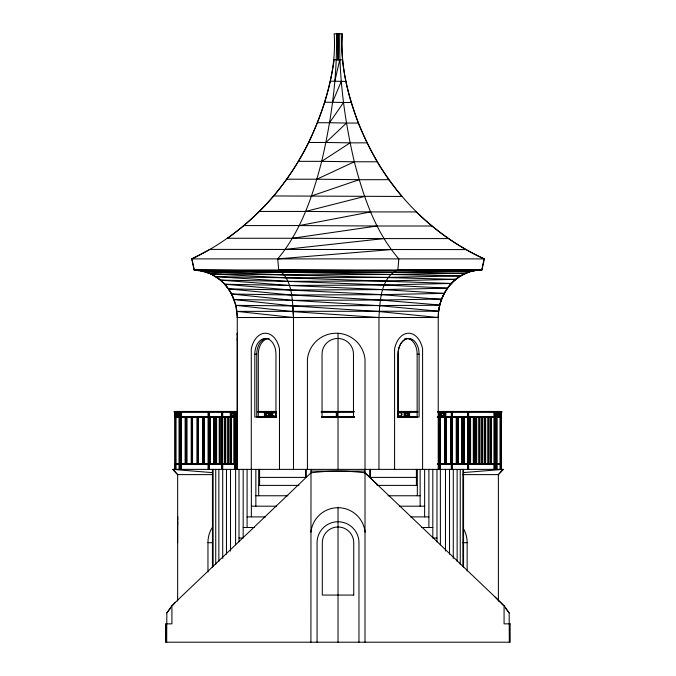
<?xml version="1.0" encoding="UTF-8"?>
<svg xmlns="http://www.w3.org/2000/svg" width="676" height="676" viewBox="0 0 676 676"><rect width="100%" height="100%" fill="white"/><g stroke="black" fill="none" stroke-linecap="round" stroke-linejoin="round"><path stroke-width="1.01" d="M174.966 469.381L174.966 411.777L237.487 411.777M236.363 417.362L174.873 417.362L174.89 412.191M174.966 417.016L174.89 416.585M175.228 417.362L234.893 417.016M175.439 464.497L175.439 469.381L175.439 411.777M175.591 412.191L175.591 416.585M177.644 542.701L177.653 516.515L177.653 520.021M179.039 469.381L179.039 416.661M179.529 464.497L179.529 469.381L179.537 411.777M179.537 417.362L179.537 412.106M180.5 469.381L180.5 411.777M180.965 469.381L180.965 464.497M180.965 417.016L181.016 412.106M208.157 469.381L208.157 411.777M208.631 469.381L208.631 417.016M221.72 469.381L221.72 411.777M222.21 464.497L222.21 469.381L222.218 411.777M222.218 417.362L222.218 412.106M237.284 469.381L237.284 333.226L237.284 335.203M264.899 417.362L264.899 411.777M265.398 417.362L265.398 411.777M271 417.362L270.991 411.777M409.605 416.661L409.605 412.106M439.189 469.381L439.189 411.777M439.358 464.497L439.358 469.381L439.442 411.777M439.637 464.497L439.679 469.381L439.696 411.777M439.637 417.362L439.679 416.661M439.797 464.218L439.797 463.795M439.797 416.94L439.806 414.819L439.814 416.661M440.059 416.661L440.059 412.106M440.186 416.661L440.186 412.106M444.876 411.777L444.876 463.795M445.383 412.106L445.383 463.795M445.873 417.362L445.873 411.777M450.562 416.661L450.562 463.795M451.069 417.362L451.053 416.661L451.069 463.795M451.298 469.381L451.298 463.795M451.788 464.497L451.788 469.381L451.788 412.106L451.796 416.661M452.286 412.106L452.286 469.381M456.249 416.661L456.249 464.497M456.756 463.795L456.739 416.661M457.238 416.661L457.238 464.497M461.936 416.661L461.936 464.497M462.435 416.661L462.426 464.497M462.925 416.661L462.925 464.497M467.623 469.381L467.623 411.777M468.113 464.497L468.113 469.381L468.122 411.777M468.122 463.795L468.113 417.016M473.31 416.661L473.31 464.497M473.808 416.661L473.8 464.497M474.298 416.661L474.298 464.497M478.997 416.661L478.997 464.497M479.495 417.362L479.478 464.497M479.478 416.661L479.478 463.795M479.985 416.661L479.985 464.497M484.675 416.661L484.675 464.497M485.182 463.795L485.165 416.661M485.672 416.661L485.672 464.497M490.362 416.661L490.362 464.497M490.869 416.661L490.852 464.497M491.359 416.661L491.359 464.497M493.979 469.381L493.979 412.106M494.469 464.497L494.469 469.381L494.469 412.106L494.477 416.661M494.967 412.106L494.967 469.381M496.049 469.381L496.049 411.777M496.539 464.497L496.539 469.381L496.539 411.777M496.556 463.795L496.556 417.016M500.468 469.381L500.46 463.795M500.46 417.362L500.468 417.016M437.304 463.795L501.17 463.795L501.161 469.381L501.153 411.777L437.524 411.777M437.304 417.362L501.17 417.362L501.17 412.191M437.304 464.497L501.17 464.142M177.644 521.788L177.653 524.559M416.678 477.408L369.848 477.408L364.998 472.837A212.095 212.095 0 0 0 310.994 472.837L171.915 605.595L166.837 612.912L166.676 642.2M378.949 469.381L378.949 317.509C379.996 301.158 380.588 277.65 397.843 269.961L481.937 269.961L484.337 258.9C439.713 238.518 402.245 203.822 377.183 161.784C355.263 123.04 339.715 78.813 342.166 33.8M234.589 412.191L234.555 469.381M465.992 249.579L209.949 249.393L191.714 258.9L194.113 269.961C209.847 270.248 224.356 280.21 231.555 294.009L291.559 295.023L380.36 300.034L439.73 305.003L438.606 311.34C440.11 299.316 445.949 287.832 455.218 279.949C459.731 276.264 464.885 273.434 470.445 271.676C474.493 270.73 485.005 268.668 470.699 271.313C450.731 276.788 438.023 297.406 438.234 317.509L438.234 469.381M438.234 317.509L379.109 311.56L292.995 305.924L234.023 299.536L231.53 294.009L235.823 305.358L237.276 317.509L438.234 317.509L438.606 311.205L379.582 305.704L292.395 300.338L231.555 294.009L228.404 288.872L290.503 290.038L382.793 289.598L447.318 288.153L447.199 288.711L451.103 283.447L286.21 277.819L215.864 276.645C229.156 285.204 237.394 301.496 237.284 317.509M293.485 469.381L293.485 317.509C292.243 301.589 293.232 280.109 278.706 269.961L277.718 258.9C301.023 231.15 312.701 195.888 321.7 161.344C331.426 119.601 337.4 76.726 336.445 33.8M397.843 269.961L398.84 258.9C375.07 231.572 363.35 196.26 354.325 161.784C344.506 119.906 338.803 76.853 339.749 33.8M227.55 238.265C262.111 213.777 289.92 180.348 308.738 142.475C324.421 108.582 336.707 71.605 334.189 33.8L342.174 33.8C339.91 64.423 347.861 94.539 358.348 123.04C368.919 149.633 383.588 174.518 401.992 196.446L273.67 195.956C251.083 222.235 223.257 244.028 191.925 258.9L194.316 269.961L199.961 270.476L460.17 275.918L459.95 276.484L465.299 273.222L194.316 269.961M273.67 195.956C306.177 157.415 326.93 109.554 334.189 59.742L342.174 59.818M473.927 270.459L481.726 269.961L484.126 258.9M330.268 81.221L334.823 81.221L339.749 59.818M324.674 102.27L332.516 102.27L341.287 81.373L345.875 81.373M317.466 122.736L329.55 122.736L343.535 102.498L351.283 102.498M166.837 612.912L170.589 608.189M173.09 605.045L174.966 602.688M308.695 142.475L325.933 142.475L346.467 123.04L358.348 123.04M298.42 161.344L321.7 161.344L350.075 142.847L367.017 142.847M286.717 179.216L316.875 179.216L354.325 161.784L377.233 161.784M311.492 195.956L359.176 179.689L388.92 179.689M259.356 211.444L305.603 211.444L364.609 196.446M243.892 225.581L299.223 225.581L370.575 211.918L416.34 211.918M227.389 238.265L292.421 238.265L377.031 226.004L431.871 226.004M285.238 249.393L383.926 238.586L448.458 238.586M277.718 258.9L391.21 249.579M463.787 472.541L503.223 469.381L498.389 474.62L498.389 601.099M468.341 271.735L476.276 270.214L280.692 270.907L199.783 270.476L210.827 273.848L220.537 280.118L289.243 285.466L382.793 289.598L444.124 293.376L444.048 293.866L447.318 288.153L384.407 284.993L287.807 281.368L220.46 280.118L224.745 284.224L290.503 290.038L381.441 294.643L441.538 299.417L444.124 293.376L381.441 294.643L291.559 295.023L228.446 288.872L224.694 284.224L289.243 285.466L384.407 284.993L451.103 283.447L450.943 284.047L455.413 279.349L284.469 274.862L210.701 273.848L215.864 276.645L287.807 281.368L386.25 280.903L455.413 279.349L455.218 279.949L460.17 275.918L388.294 277.38L286.21 277.819L210.827 273.848L205.343 271.786L282.619 272.546L392.866 272.259L470.699 271.313L468.341 271.684M479.639 269.969L481.726 269.961M438.606 311.205L236.913 311.382L293.485 317.509L292.995 305.924L235.823 305.358L293.367 311.67L378.949 317.509M473.927 270.425L481.937 269.961L194.113 269.961L205.496 271.786L284.469 274.862L390.517 274.481L465.299 273.222L465.054 273.712L470.699 271.313L278.706 269.961M292.995 305.924L439.713 305.273L441.58 299.029L380.36 300.034L292.395 300.338L234.023 299.536M191.714 258.9L484.337 258.9M276.501 417.016L254.81 417.016L254.81 354.173L256.753 354.173A15.709 10.571 -90 0 1 269.158 338.701M404.814 338.701A15.709 10.503 -90 0 1 417.151 354.173L419.095 354.173L419.095 417.016L397.454 417.016M258.071 411.439L276.045 411.439M321.185 411.439L353.827 411.439M397.919 411.439L417.878 411.439M437.828 411.439L501.896 411.439L501.888 412.106L437.828 412.106M257.531 411.777L276.501 411.777M321.725 411.777L354.334 411.777M397.454 411.777L417.481 411.777M258.071 412.106L275.909 412.106M321.185 412.106L353.827 412.106M398.046 412.106L417.878 412.106M439.138 415.96L439.839 415.96L439.839 412.106L439.797 464.497M174.873 416.661L236.363 416.661M257.505 416.661L276.636 416.661M321.691 416.661L354.368 416.661M397.327 416.661L417.514 416.661M437.304 416.661L501.17 416.661M321.725 417.016L354.334 417.016M437.524 417.016L500.815 417.016M257.708 417.362L276.636 417.362M321.768 417.362L354.3 417.362M397.327 417.362L417.303 417.362M174.873 463.795L236.363 463.795M175.228 464.142L237.487 464.142M437.524 464.142L500.815 464.142L500.806 469.381L500.806 411.777M174.873 464.497L236.363 464.497M310.994 471.104L364.998 471.104M212.12 474.62L177.644 474.62L172.811 469.381L503.248 469.381L498.389 474.62L462.891 474.62M259.322 477.408L306.144 477.408L306.144 469.381M258.68 485.402L298.91 485.402M377.09 485.402L417.32 485.402M255.849 495.762L287.942 495.762M388.049 495.762L420.142 495.762M251.362 506.189L276.535 506.189M399.457 506.189L424.629 506.189M247.095 516.895L265.516 516.895M410.467 516.895L428.897 516.895M243.174 527.508L254.413 527.508M421.57 527.508L432.817 527.508M239.008 538.028L243.174 538.028L243.174 469.381M436.983 538.028L432.817 538.028L432.817 469.381M207.963 572.023L207.963 542.701L212.163 542.701M462.925 542.701L467.141 542.701L467.141 570.975M510.177 623.855L504.076 623.855L504.076 605.595L370.693 478.262M292.421 238.265L383.926 238.586M299.223 225.581L377.031 226.004M305.603 211.444L370.575 211.918M316.875 179.216L359.176 179.689M321.7 161.344L354.325 161.784M325.933 142.475L350.075 142.847M329.55 122.736L346.467 123.04M332.516 102.27L343.535 102.498M334.823 81.221L341.287 81.373M212.272 472.642L172.811 469.381L177.644 474.62L177.644 601.099M483.205 258.435C458.387 246.943 435.792 231.006 416.23 211.918M364.998 472.837L377.774 485.03M495.145 597.069L502.91 605.045M505.411 608.189L509.163 612.912L509.315 642.2M504.076 605.595L509.163 612.912M501.153 415.833L501.17 417.362M501.17 463.795L501.17 464.497M237.284 338.456L237.284 340.56M510.11 623.855L510.177 642.2L165.823 642.2L165.823 623.855L171.915 623.855L171.915 605.595M500.57 416.332L500.57 469.381M500.451 411.777L500.451 464.497M500.071 416.332L500.071 469.381M499.733 411.439L499.725 412.106M497.046 411.777L497.046 469.381M496.302 411.777L496.302 469.381M494.722 412.106L494.722 469.381M490.615 416.661L490.615 464.497M488.875 417.362L488.875 464.497M488.621 417.362L488.621 464.497M488.376 417.362L488.376 464.497M487.878 417.362L487.878 464.497M485.165 417.362L485.165 464.497M484.929 416.661L484.929 464.497M482.774 417.362L482.774 464.497M482.529 417.362L482.529 464.497M482.284 417.362L482.275 464.497M481.785 417.362L481.785 464.497M479.495 463.795L479.495 464.497M479.242 416.661L479.242 464.497M476.681 417.362L476.681 464.497M476.428 417.362L476.428 464.497M476.183 417.362L476.183 464.497M475.684 417.362L475.684 464.497M473.555 416.661L473.555 464.497M470.58 417.362L470.58 464.497M470.335 417.362L470.335 464.497M470.082 417.362L470.09 464.497M469.592 417.362L469.592 464.497M468.612 411.777L468.612 469.381M467.877 411.777L467.877 469.381M464.48 417.362L464.48 464.497M464.235 417.362L464.235 464.497M463.981 417.362L463.981 464.497M463.491 417.362L463.491 464.497M463.55 469.381L463.55 567.468M462.866 469.381L462.866 566.463M462.19 416.661L462.19 464.497M460.263 469.381L460.263 564.409M458.387 417.362L458.387 464.497M458.134 417.362L458.134 464.497M457.897 417.362L457.897 464.497M457.39 417.362L457.39 464.497M457.137 469.381L457.137 561.553M456.756 417.016L456.739 464.497M456.503 416.661L456.503 464.497M453.283 469.381L453.283 558.41M452.041 412.106L452.041 469.381M451.56 416.661L451.56 463.795M451.298 412.106L451.298 416.661M450.816 416.661L450.816 463.795M449.523 469.381L449.523 554.219M446.194 417.362L446.194 464.497M445.94 417.362L445.94 464.497M445.695 463.795L445.695 464.497M445.476 469.381L445.476 551.075M445.129 411.777L445.197 464.497M441.065 411.439L441.065 412.106M440.524 411.439L440.524 412.106M440.338 412.106L440.397 544.797M440.279 416.661L440.228 464.497M440.186 411.777L440.059 469.381L439.983 411.777M439.493 412.106L439.544 464.497M439.307 416.661L439.307 464.497M438.901 411.439L438.901 412.106M436.983 469.381L436.983 541.873M428.897 469.381L428.897 527.508M424.629 469.381L424.629 516.895M422.593 469.381L422.593 348.934A21.818 14.593 -90 0 0 408.591 333.226A21.818 14.593 -90 0 0 394.581 348.934L394.581 469.381M420.142 469.381L420.142 506.189M417.32 469.381L417.32 495.762M417.151 354.173L417.151 417.016M416.399 469.381L416.399 485.402M409.36 412.106L409.36 416.661M409.107 412.106L409.107 417.362M408.617 412.106L408.617 417.362M405.27 411.439L405.27 412.106M404.823 411.777L404.823 417.362M404.67 416.661L404.67 417.362M404.366 411.439L404.366 412.106M404.113 411.777L404.113 417.362M398.088 417.016L398.088 354.173A15.709 10.503 -90 0 1 408.591 338.456A15.709 10.503 -90 0 1 419.095 354.173M398.02 417.016L398.02 354.173A15.709 11.036 -90 0 1 409.065 338.456M370.313 469.381L370.313 477.408M369.848 469.381L369.848 477.459M364.998 642.2L365.023 359.404A28.933 28.933 0 0 0 307.419 359.404L307.419 469.381M358.964 642.2L358.964 542.701A20.948 20.948 0 0 0 338.017 521.754A20.948 20.948 0 0 0 317.069 542.701L317.069 642.2M353.472 417.016L353.472 354.173A15.709 15.709 0 0 0 337.755 338.456A15.709 15.709 0 0 0 322.046 354.173L322.046 417.016M338.025 333.226L338.025 469.262M338.025 507.22L338.025 642.2M337.028 411.777L337.028 417.362M336.327 411.777L336.327 417.362M310.994 469.381L310.918 642.2M305.679 469.381L305.679 477.408M279.475 469.381L279.475 348.934A21.818 14.686 -90 0 0 265.381 333.226A21.818 14.686 -90 0 0 251.286 348.934L251.286 469.381M275.952 417.016L275.952 354.173A15.709 10.571 -90 0 0 265.381 338.456A15.709 10.571 -90 0 0 254.81 354.173M271.693 411.439L271.693 412.106M271.49 411.777L271.49 417.362M271.389 416.661L271.389 417.362M271.245 416.661L271.245 417.362M270.789 411.439L270.789 412.106M270.501 411.777L270.501 416.661M264.4 411.777L264.4 416.661M259.601 469.381L259.601 485.402M258.68 469.381L258.68 495.762M258.308 417.016L258.308 354.173A15.709 11.036 -90 0 1 268.389 338.515M256.753 354.173L256.753 417.016M255.849 469.381L255.849 506.189M251.362 469.381L251.362 516.895M247.095 469.381L247.095 527.508M239.008 469.381L239.008 541.873M237.276 317.509L237.284 469.381M236.363 412.106L236.363 469.381M236.254 417.362L236.254 463.795M236.008 411.777L236.008 469.381M235.966 411.439L235.966 412.106M235.899 417.362L235.806 469.381M235.806 412.106L235.806 416.661M235.662 412.106L235.594 544.797M235.459 412.106L235.459 469.381M235.366 412.106L235.366 416.661M235.332 417.362L235.349 463.795M235.24 417.362L235.256 469.381M235.104 412.106L235.104 469.381M234.927 411.439L234.893 469.381M234.775 417.362L234.775 463.795M234.665 412.106L234.665 463.795M234.411 417.362L234.411 464.497M233.913 417.362L233.913 464.497M233.82 411.439L233.82 412.106M231.276 411.777L231.276 463.795M230.55 411.777L230.55 463.795M230.516 469.381L230.516 551.075M230.288 411.777L230.288 463.795M228.809 417.362L228.809 464.497M228.564 417.362L228.564 464.497M228.311 417.362L228.319 464.497M227.82 417.362L227.82 464.497M226.468 469.381L226.468 554.219M225.75 417.362L225.75 463.795M225.226 417.362L225.226 463.795M224.753 417.362L224.753 463.795M222.708 411.777L222.717 558.41M222.463 411.777L222.463 469.381M220.215 417.362L220.215 463.795M219.692 417.362L219.692 463.795M219.227 417.362L219.227 463.795M218.863 469.381L218.863 561.553M216.616 417.362L216.616 464.497M216.362 417.362L216.362 464.497M216.117 417.362L216.117 464.497M215.728 469.381L215.728 564.409M215.619 417.362L215.619 464.497M214.681 417.362L214.681 463.795M214.165 417.362L214.165 463.795M213.954 417.362L213.954 463.795M213.692 417.362L213.692 463.795M213.126 469.381L213.126 566.463M212.441 469.381L212.441 567.468M210.515 417.362L210.515 464.497M210.27 417.362L210.27 464.497M210.016 417.362L210.025 464.497M209.526 417.362L209.526 464.497M209.146 411.777L209.146 469.381M208.681 411.777L208.681 469.381M208.631 411.777L208.631 416.661M208.419 411.777L208.419 469.381M204.422 417.362L204.422 464.497M204.169 417.362L204.169 464.497M203.924 417.362L203.924 464.497M203.62 417.362L203.62 463.795M203.425 417.362L203.425 464.497M203.096 417.362L203.146 463.795M202.885 417.362L202.885 463.795M202.623 417.362L202.623 463.795M198.321 417.362L198.321 464.497M198.068 417.362L198.068 464.497M197.831 417.362L197.831 464.497M197.612 417.362L197.569 463.795M197.333 417.362L197.333 464.497M197.096 417.362L197.096 463.795M192.55 417.362L192.55 463.795M192.221 463.795L192.221 464.497M192.035 417.362L192.035 463.795M191.731 463.795L191.722 464.497M191.561 417.362L191.561 463.795M191.232 417.362L191.232 464.497M187.024 417.362L187.024 463.795M186.5 417.362L186.5 463.795M186.027 417.362L186.128 464.497M185.63 417.362L185.63 464.497M185.131 417.362L185.131 464.497M181.489 411.777L181.489 469.381M181.016 411.777L181.016 469.381M180.754 411.777L180.754 469.381M180.027 411.777L180.027 469.381M179.782 411.777L179.782 469.381M176.309 411.439L176.318 412.106M175.954 411.777L175.954 469.381M175.574 411.777L175.591 469.381M175.236 411.777L175.236 469.381M165.89 623.855L165.89 642.2M310.926 532.223A27.217 27.217 0 0 1 365.091 532.223M463.373 528.674A20.948 14.652 -90 0 1 467.141 542.701M207.963 542.701A20.948 14.095 -90 0 1 212.095 527.888M265.567 338.701A15.709 11.036 -90 0 1 267.485 338.456M405.279 338.701A15.709 11.036 -90 0 1 411.87 339.935M443.473 412.774A2.273 1.589 -90 0 1 443.473 415.993M441.935 416.585A2.273 1.589 -90 0 1 440.76 414.388A2.273 1.589 -90 0 1 441.935 412.191M499.615 412.774A2.273 1.589 -90 0 1 499.615 415.993M498.085 416.585A2.273 1.589 -90 0 1 496.911 414.388A2.273 1.589 -90 0 1 498.085 412.191M233.465 412.191A2.273 1.529 -90 0 1 234.597 414.388L234.564 414.971L234.564 413.796L234.64 414.388A2.273 1.529 -90 0 1 233.465 416.585M232.299 416.357A2.273 1.529 -90 0 1 232.299 412.419M178.878 412.191A2.273 1.529 -90 0 1 180.01 414.388A2.273 1.529 -90 0 1 178.878 416.585M177.399 415.993A2.273 1.529 -90 0 1 177.399 412.774M177.475 412.943A1.665 1.166 -90 0 1 177.475 415.833M178.515 412.774A2.273 1.589 -90 0 1 178.515 415.993M177.391 416.661A2.273 1.589 -90 0 1 175.802 414.388A2.273 1.589 -90 0 1 177.391 412.106M176.478 416.585A2.273 1.589 -90 0 1 175.515 415.52M175.354 414.971A2.273 1.589 -90 0 1 175.354 413.796M175.515 413.247A2.273 1.589 -90 0 1 176.478 412.191M268.431 412.774A2.273 1.589 -90 0 1 268.431 415.993M266.902 416.585A2.273 1.589 -90 0 1 265.719 414.388A2.273 1.589 -90 0 1 266.902 412.191M276.214 415.52A2.273 2.273 0 0 1 272.783 416.129A2.273 2.273 0 0 1 272.783 412.639A2.273 2.273 0 0 1 276.214 413.247M397.818 413.247A2.273 2.273 0 0 1 401.248 412.639A2.273 2.273 0 0 1 401.248 416.129A2.273 2.273 0 0 1 397.818 415.52M408.017 415.563A1.665 1.183 -90 0 1 406.344 415.563A1.665 1.183 -90 0 1 406.344 413.205A1.665 1.183 -90 0 1 408.017 413.205M407.594 412.191A2.273 1.622 -90 0 1 408.583 413.247M408.583 415.52A2.273 1.622 -90 0 1 407.594 416.585M406.031 415.993A2.273 1.622 -90 0 1 405.777 415.52M405.777 413.247A2.273 1.622 -90 0 1 406.031 412.774M498.356 413.205A1.665 1.175 -90 0 1 498.356 415.563M498.66 412.774A2.273 1.597 -90 0 1 498.66 415.993M496.395 415.993A2.273 1.597 -90 0 1 496.142 415.52M496.142 413.247A2.273 1.597 -90 0 1 496.395 412.774M497.832 416.357A2.273 1.597 -90 0 1 495.432 414.388A2.273 1.597 -90 0 1 497.832 412.419M498.161 412.774A2.273 1.597 -90 0 1 498.161 415.993M230.803 412.106L230.803 463.795L230.803 412.106M338.025 33.8L338.025 60.096L338.025 33.8M439.096 413.796L439.13 414.971L439.13 413.796M439.797 413.796L439.831 414.971L439.831 413.796M439.13 414.819L439.113 416.661L439.104 414.819M439.096 413.247L439.104 413.957L439.113 412.106L439.104 413.205M439.797 413.247L439.806 413.957L439.814 412.723L439.806 413.205M439.831 415.216L439.814 416.053L439.806 415.216M234.631 414.819L234.606 416.661L234.572 414.819M234.58 413.205L234.606 412.723L234.58 413.205M237.183 411.439L174.146 411.439L174.154 412.106L237.183 412.106L237.09 411.439M353.734 595.066L322.308 595.066L322.308 542.701A15.709 15.709 0 0 1 338.017 526.984A15.709 15.709 0 0 1 353.734 542.701L353.734 595.066M443.169 415.563A1.665 1.158 -90 0 0 442.653 412.774A1.665 1.158 -90 0 0 441.225 414.819A1.665 1.158 -90 0 0 443.169 415.563M443.862 415.216A1.665 1.158 -90 0 0 442.856 412.723A1.665 1.158 -90 0 0 441.85 415.216A1.665 1.158 -90 0 0 443.862 415.216M443.971 415.993A2.273 1.589 -90 0 0 443.262 412.191A2.273 1.589 -90 0 0 441.318 414.971A2.273 1.589 -90 0 0 443.971 415.993M499.496 415.216A1.665 1.158 -90 0 0 498.491 412.723A1.665 1.158 -90 0 0 497.485 415.216A1.665 1.158 -90 0 0 499.496 415.216M499.817 415.563A1.665 1.158 -90 0 0 499.302 412.774A1.665 1.158 -90 0 0 497.874 414.819A1.665 1.158 -90 0 0 499.817 415.563M500.122 415.993A2.273 1.589 -90 0 0 499.412 412.191A2.273 1.589 -90 0 0 497.468 414.971A2.273 1.589 -90 0 0 500.122 415.993M234.04 415.216A1.665 1.124 -90 0 0 233.068 412.723A1.665 1.124 -90 0 0 232.096 415.216A1.665 1.124 -90 0 0 234.04 415.216M233.338 415.563A1.665 1.124 -90 0 0 232.84 412.774A1.665 1.124 -90 0 0 231.462 414.819A1.665 1.124 -90 0 0 233.338 415.563M233.871 415.52A2.273 1.529 -90 0 0 232.544 412.106A2.273 1.529 -90 0 0 231.226 415.52A2.273 1.529 -90 0 0 233.871 415.52M179.453 415.216A1.665 1.124 -90 0 0 178.481 412.723A1.665 1.124 -90 0 0 177.509 415.216A1.665 1.124 -90 0 0 179.453 415.216M178.751 415.563A1.665 1.124 -90 0 0 178.253 412.774A1.665 1.124 -90 0 0 176.875 414.819A1.665 1.124 -90 0 0 178.751 415.563M179.039 415.993A2.273 1.529 -90 0 0 178.354 412.191A2.273 1.529 -90 0 0 176.478 414.971A2.273 1.529 -90 0 0 179.039 415.993M178.219 415.563A1.665 1.166 -90 0 0 177.695 412.774A1.665 1.166 -90 0 0 176.267 414.819A1.665 1.166 -90 0 0 178.219 415.563M268.634 415.563A1.665 1.166 -90 0 0 268.11 412.774A1.665 1.166 -90 0 0 266.69 414.819A1.665 1.166 -90 0 0 268.634 415.563M268.135 415.563A1.665 1.166 -90 0 0 267.611 412.774A1.665 1.166 -90 0 0 266.183 414.819A1.665 1.166 -90 0 0 268.135 415.563M268.938 415.993A2.273 1.589 -90 0 0 268.22 412.191A2.273 1.589 -90 0 0 266.276 414.971A2.273 1.589 -90 0 0 268.938 415.993M273.408 415.833A1.665 1.665 0 0 0 275.909 414.388A1.665 1.665 0 0 0 273.408 412.943A1.665 1.665 0 0 0 273.408 415.833M398.95 415.833A1.665 1.665 0 0 0 401.451 414.388A1.665 1.665 0 0 0 398.95 412.943A1.665 1.665 0 0 0 398.95 415.833M407.527 415.563A1.665 1.183 -90 0 0 406.994 412.774A1.665 1.183 -90 0 0 405.541 414.819A1.665 1.183 -90 0 0 407.527 415.563M407.831 415.993A2.273 1.622 -90 0 0 407.104 412.191A2.273 1.622 -90 0 0 405.118 414.971A2.273 1.622 -90 0 0 407.831 415.993M497.857 415.563A1.665 1.175 -90 0 0 497.333 412.774A1.665 1.175 -90 0 0 495.897 414.819A1.665 1.175 -90 0 0 497.857 415.563"/></g></svg>
